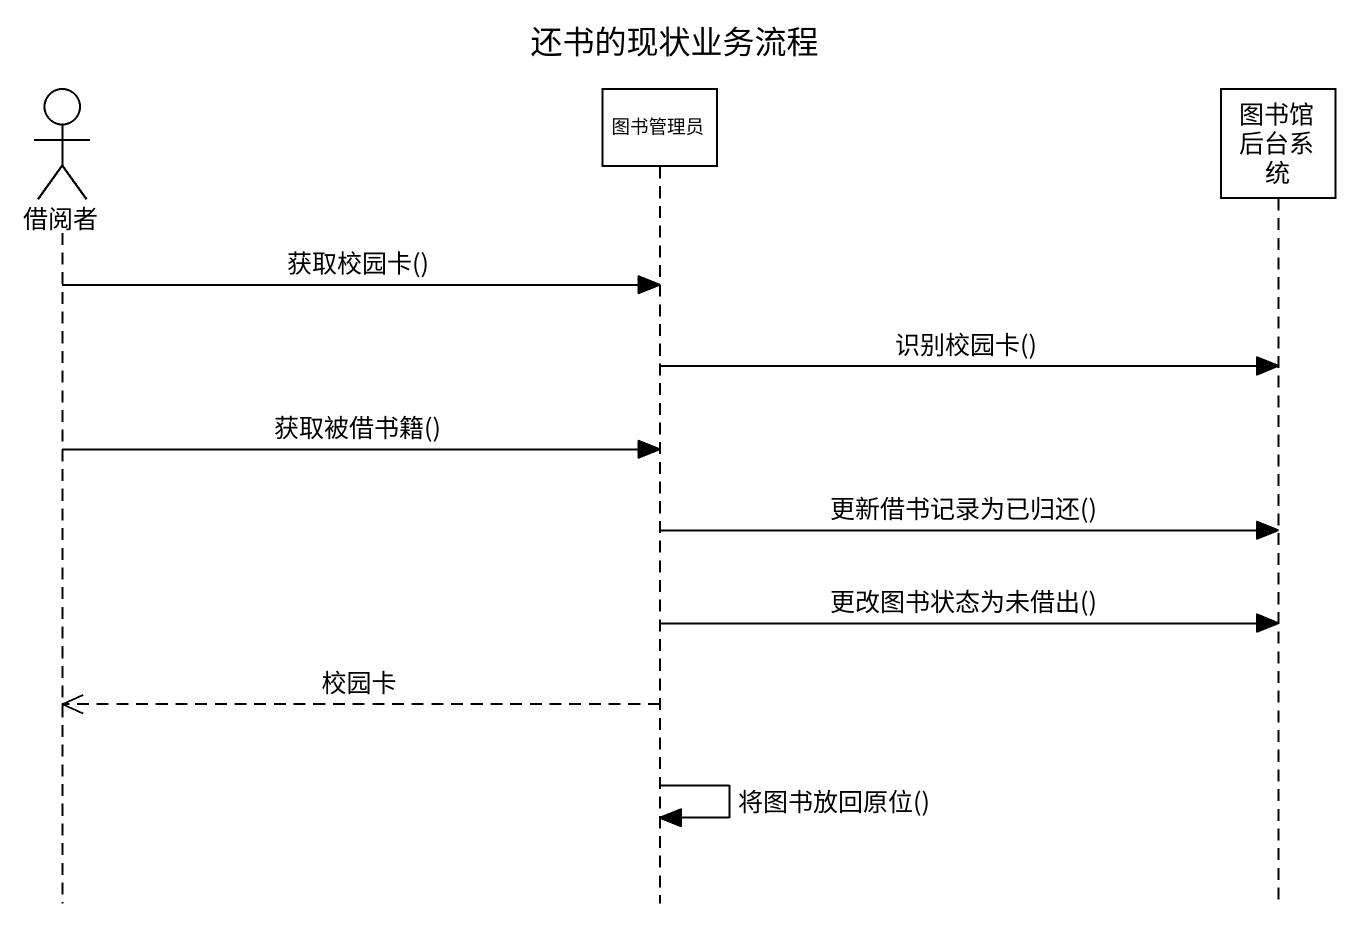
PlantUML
@startuml
title 还书的现状业务流程
hide footbox
actor 借阅者
participant 图书管理员
participant 图书馆后台系统

借阅者 -> 图书管理员 : 获取校园卡()
图书管理员 -> 图书馆后台系统 : 识别校园卡()
借阅者 -> 图书管理员 : 获取被借书籍()
图书管理员 -> 图书馆后台系统 : 更新借书记录为已归还()
图书管理员 -> 图书馆后台系统 : 更改图书状态为未借出()
图书管理员 -->> 借阅者 : 校园卡
图书管理员 -> 图书管理员 : 将图书放回原位()
@enduml
